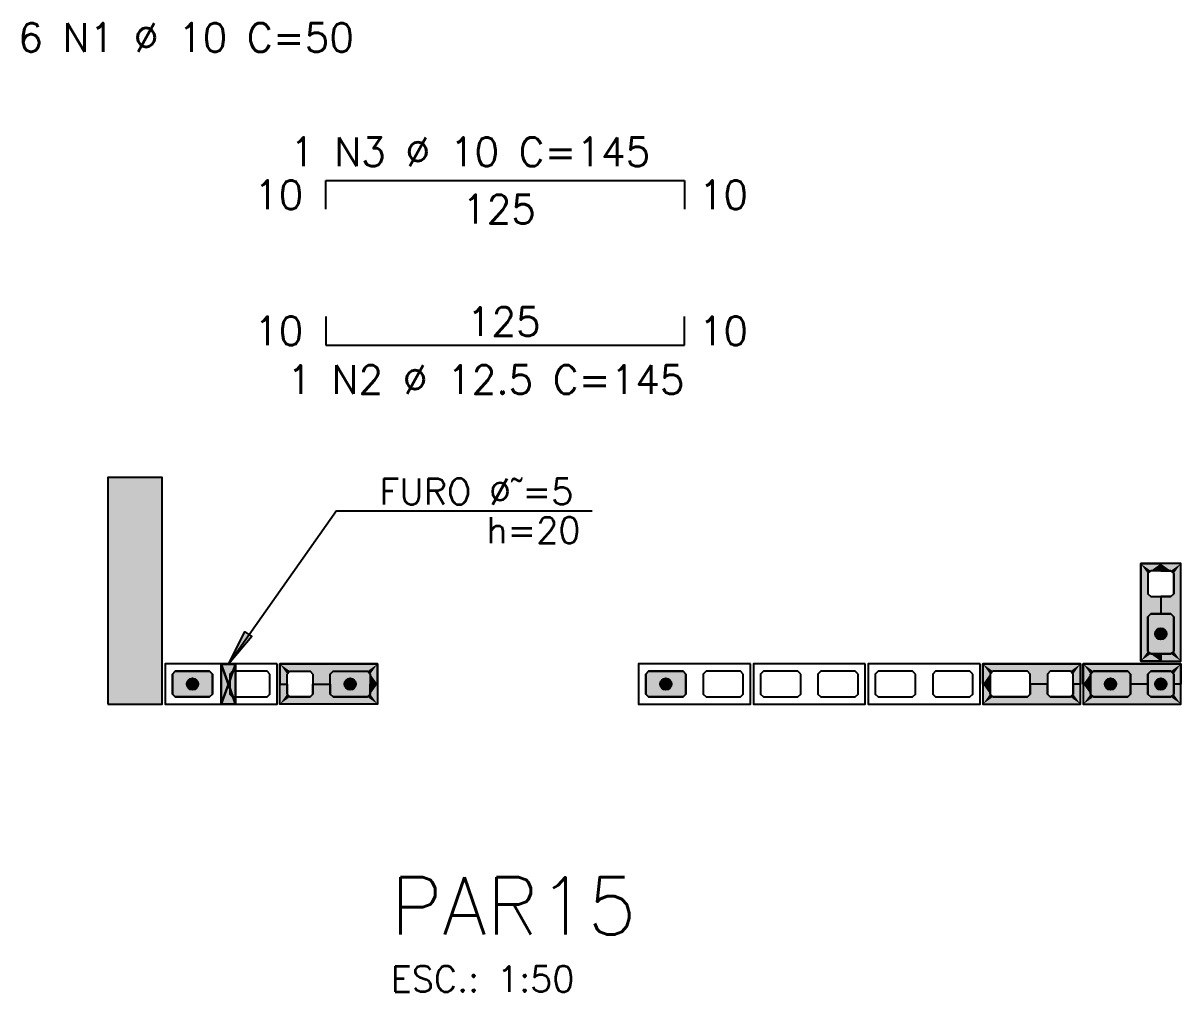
# Model space of a CAD drawing. Extents: x -2 to 121, y -2 to 61.
# Drawn here: x 76.01 to 84.08, y 18.04 to 24.79 of the extents above; entities that cross this region are included whole.
import ezdxf

# ---------------------------------------------------------------- set-up
doc = ezdxf.new("R2010")
doc.units = 0
doc.header["$MEASUREMENT"] = 0
for name, color, linetype in [('PENA_01', 1, 'CONTINUOUS'), ('PENA_02', 2, 'CONTINUOUS'), ('PENA_03', 3, 'CONTINUOUS'), ('PENA_05', 5, 'CONTINUOUS'), ('PENA_06', 6, 'CONTINUOUS'), ('PENA_09', 254, 'CONTINUOUS'), ('PENA_11', 252, 'CONTINUOUS'), ('PENA_21', 100, 'CONTINUOUS')]:
    doc.layers.add(name, color=color, linetype=linetype)
doc.styles.get("Standard").update_dxf_attribs({"font": 'ROMANS.SHX'})

msp = doc.modelspace()

# ---------------------------------------------------------------- linework, layer by layer
at = {"layer": 'PENA_01', "linetype": 'Continuous'}
for points in [[(83.852569, 20.954479), (83.852569, 20.814479), (83.872569, 20.794479), (84.012569, 20.794479), (84.032569, 20.814479), (84.032569, 20.954479), (84.012569, 20.974479), (83.872569, 20.974479), (83.852569, 20.954479)], [(83.852569, 20.654479), (83.852569, 20.414479), (83.872569, 20.394479), (84.012569, 20.394479), (84.032569, 20.414479), (84.032569, 20.654479), (84.012569, 20.674479), (83.872569, 20.674479), (83.852569, 20.654479)], [(77.332569, 20.254479), (77.312569, 20.274479), (77.072569, 20.274479), (77.052569, 20.254479), (77.052569, 20.114479), (77.072569, 20.094479), (77.312569, 20.094479), (77.332569, 20.114479), (77.332569, 20.254479)], [(77.732569, 20.254479), (77.712569, 20.274479), (77.472569, 20.274479), (77.452569, 20.254479), (77.452569, 20.114479), (77.472569, 20.094479), (77.712569, 20.094479), (77.732569, 20.114479), (77.732569, 20.254479)], [(77.872569, 20.274479), (78.012569, 20.274479), (78.032569, 20.254479), (78.032569, 20.114479), (78.012569, 20.094479), (77.872569, 20.094479), (77.852569, 20.114479), (77.852569, 20.254479), (77.872569, 20.274479)], [(78.172569, 20.274479), (78.412569, 20.274479), (78.432569, 20.254479), (78.432569, 20.114479), (78.412569, 20.094479), (78.172569, 20.094479), (78.152569, 20.114479), (78.152569, 20.254479), (78.172569, 20.274479)], [(80.632569, 20.254479), (80.612569, 20.274479), (80.372569, 20.274479), (80.352569, 20.254479), (80.352569, 20.114479), (80.372569, 20.094479), (80.612569, 20.094479), (80.632569, 20.114479), (80.632569, 20.254479)], [(81.032569, 20.254479), (81.012569, 20.274479), (80.772569, 20.274479), (80.752569, 20.254479), (80.752569, 20.114479), (80.772569, 20.094479), (81.012569, 20.094479), (81.032569, 20.114479), (81.032569, 20.254479)], [(81.432569, 20.254479), (81.412569, 20.274479), (81.172569, 20.274479), (81.152569, 20.254479), (81.152569, 20.114479), (81.172569, 20.094479), (81.412569, 20.094479), (81.432569, 20.114479), (81.432569, 20.254479)], [(81.832569, 20.254479), (81.812569, 20.274479), (81.572569, 20.274479), (81.552569, 20.254479), (81.552569, 20.114479), (81.572569, 20.094479), (81.812569, 20.094479), (81.832569, 20.114479), (81.832569, 20.254479)], [(82.232569, 20.254479), (82.212569, 20.274479), (81.972569, 20.274479), (81.952569, 20.254479), (81.952569, 20.114479), (81.972569, 20.094479), (82.212569, 20.094479), (82.232569, 20.114479), (82.232569, 20.254479)], [(82.632569, 20.254479), (82.612569, 20.274479), (82.372569, 20.274479), (82.352569, 20.254479), (82.352569, 20.114479), (82.372569, 20.094479), (82.612569, 20.094479), (82.632569, 20.114479), (82.632569, 20.254479)], [(83.012569, 20.274479), (82.772569, 20.274479), (82.752569, 20.254479), (82.752569, 20.114479), (82.772569, 20.094479), (83.012569, 20.094479), (83.032569, 20.114479), (83.032569, 20.254479), (83.012569, 20.274479)], [(83.312569, 20.274479), (83.172569, 20.274479), (83.152569, 20.254479), (83.152569, 20.114479), (83.172569, 20.094479), (83.312569, 20.094479), (83.332569, 20.114479), (83.332569, 20.254479), (83.312569, 20.274479)], [(83.712569, 20.274479), (83.472569, 20.274479), (83.452569, 20.254479), (83.452569, 20.114479), (83.472569, 20.094479), (83.712569, 20.094479), (83.732569, 20.114479), (83.732569, 20.254479), (83.712569, 20.274479)], [(84.012569, 20.274479), (83.872569, 20.274479), (83.852569, 20.254479), (83.852569, 20.114479), (83.872569, 20.094479), (84.012569, 20.094479), (84.032569, 20.114479), (84.032569, 20.254479), (84.012569, 20.274479)]]:
    msp.add_lwpolyline(points, dxfattribs=at)
at = {"layer": 'PENA_02', "linetype": 'Continuous'}
for points in [[(76.602569, 20.044479), (76.982569, 20.044479), (76.982569, 21.624479), (76.602569, 21.624479), (76.602569, 20.044479)], [(83.802569, 21.024479), (83.802569, 20.344479), (84.082569, 20.344479), (84.082569, 21.024479), (83.802569, 21.024479)], [(77.782569, 20.324479), (77.002569, 20.324479), (77.002569, 20.044479), (77.782569, 20.044479), (77.782569, 20.324479)], [(77.802569, 20.324479), (78.482569, 20.324479), (78.482569, 20.044479), (77.802569, 20.044479), (77.802569, 20.324479)], [(81.082569, 20.324479), (80.302569, 20.324479), (80.302569, 20.044479), (81.082569, 20.044479), (81.082569, 20.324479)], [(81.882569, 20.324479), (81.102569, 20.324479), (81.102569, 20.044479), (81.882569, 20.044479), (81.882569, 20.324479)], [(82.682569, 20.324479), (81.902569, 20.324479), (81.902569, 20.044479), (82.682569, 20.044479), (82.682569, 20.324479)], [(83.382569, 20.324479), (82.702569, 20.324479), (82.702569, 20.044479), (83.382569, 20.044479), (83.382569, 20.324479)], [(84.082569, 20.324479), (83.402569, 20.324479), (83.402569, 20.044479), (84.082569, 20.044479), (84.082569, 20.324479)]]:
    msp.add_lwpolyline(points, dxfattribs=at)
at = {"layer": 'PENA_03', "linetype": 'Continuous'}
for p, q in [((78.196358, 21.392409), (77.442945, 20.32416)), ((78.196358, 21.392409), (79.979117, 21.392409)), ((77.492946, 20.043389), (77.392945, 20.32416)), ((77.492945, 20.32416), (77.392945, 20.04416))]:
    msp.add_line(p, q, dxfattribs=at)
for points in [[(76.602569, 20.044479), (76.982569, 20.044479), (76.982569, 21.624479), (76.602569, 21.624479), (76.602569, 20.044479)], [(84.012569, 20.674479), (84.032569, 20.654479), (84.032569, 20.414479), (84.012569, 20.394479), (83.872569, 20.394479), (83.852569, 20.414479), (83.852569, 20.654479), (83.872569, 20.674479), (84.012569, 20.674479)], [(77.442945, 20.32416), (77.557609, 20.54822), (77.606108, 20.515807), (77.442945, 20.32416)], [(77.332569, 20.114479), (77.312569, 20.094479), (77.072569, 20.094479), (77.052569, 20.114479), (77.052569, 20.254479), (77.072569, 20.274479), (77.312569, 20.274479), (77.332569, 20.254479), (77.332569, 20.114479)], [(77.392945, 20.32416), (77.492945, 20.32416), (77.492946, 20.043389), (77.392946, 20.043389), (77.392945, 20.32416)], [(78.432569, 20.114479), (78.412569, 20.094479), (78.172569, 20.094479), (78.152569, 20.114479), (78.152569, 20.254479), (78.172569, 20.274479), (78.412569, 20.274479), (78.432569, 20.254479), (78.432569, 20.114479)], [(80.632569, 20.114479), (80.612569, 20.094479), (80.372569, 20.094479), (80.352569, 20.114479), (80.352569, 20.254479), (80.372569, 20.274479), (80.612569, 20.274479), (80.632569, 20.254479), (80.632569, 20.114479)], [(83.732569, 20.114479), (83.712569, 20.094479), (83.472569, 20.094479), (83.452569, 20.114479), (83.452569, 20.254479), (83.472569, 20.274479), (83.712569, 20.274479), (83.732569, 20.254479), (83.732569, 20.114479)], [(84.012569, 20.274479), (84.032569, 20.254479), (84.032569, 20.114479), (84.012569, 20.094479), (83.872569, 20.094479), (83.852569, 20.114479), (83.852569, 20.254479), (83.872569, 20.274479), (84.012569, 20.274479)]]:
    msp.add_lwpolyline(points, dxfattribs=at)
for centre in [(83.942569, 20.534479), (77.192569, 20.184479), (78.292569, 20.184479), (80.492569, 20.184479), (83.592569, 20.184479), (83.942569, 20.184479)]:
    msp.add_circle(centre, 0.04, dxfattribs=at)
for points in [[(77.442945, 20.32416), (77.557609, 20.54822), (77.606108, 20.515807)], [(77.442945, 20.32416), (77.606108, 20.515807), (77.442945, 20.32416)], [(83.982569, 20.534479), (83.922569, 20.56912), (83.904981, 20.54816)], [(83.982569, 20.534479), (83.904981, 20.54816), (83.904981, 20.520798)], [(83.982569, 20.534479), (83.904981, 20.520798), (83.922569, 20.499838)], [(83.982569, 20.534479), (83.949515, 20.573871), (83.922569, 20.56912)], [(83.982569, 20.534479), (83.922569, 20.499838), (83.949515, 20.495086)], [(83.982569, 20.534479), (83.973211, 20.56019), (83.949515, 20.573871)], [(83.982569, 20.534479), (83.949515, 20.495086), (83.973211, 20.508767)], [(83.982569, 20.534479), (83.973211, 20.508767), (83.982569, 20.534479)], [(77.232569, 20.184479), (77.172569, 20.21912), (77.154981, 20.19816)], [(77.232569, 20.184479), (77.154981, 20.19816), (77.154981, 20.170798)], [(77.232569, 20.184479), (77.154981, 20.170798), (77.172569, 20.149838)], [(77.232569, 20.184479), (77.199515, 20.223871), (77.172569, 20.21912)], [(77.232569, 20.184479), (77.172569, 20.149838), (77.199515, 20.145086)], [(77.232569, 20.184479), (77.223211, 20.21019), (77.199515, 20.223871)], [(77.232569, 20.184479), (77.199515, 20.145086), (77.223211, 20.158767)], [(77.232569, 20.184479), (77.223211, 20.158767), (77.232569, 20.184479)], [(78.332569, 20.184479), (78.272569, 20.21912), (78.254981, 20.19816)], [(78.332569, 20.184479), (78.254981, 20.19816), (78.254981, 20.170798)], [(78.332569, 20.184479), (78.254981, 20.170798), (78.272569, 20.149838)], [(78.332569, 20.184479), (78.299515, 20.223871), (78.272569, 20.21912)], [(78.332569, 20.184479), (78.272569, 20.149838), (78.299515, 20.145086)], [(78.332569, 20.184479), (78.323211, 20.21019), (78.299515, 20.223871)], [(78.332569, 20.184479), (78.299515, 20.145086), (78.323211, 20.158767)], [(78.332569, 20.184479), (78.323211, 20.158767), (78.332569, 20.184479)], [(80.532569, 20.184479), (80.472569, 20.21912), (80.454981, 20.19816)], [(80.532569, 20.184479), (80.454981, 20.19816), (80.454981, 20.170798)], [(80.532569, 20.184479), (80.454981, 20.170798), (80.472569, 20.149838)], [(80.532569, 20.184479), (80.499515, 20.223871), (80.472569, 20.21912)], [(80.532569, 20.184479), (80.472569, 20.149838), (80.499515, 20.145086)], [(80.532569, 20.184479), (80.523211, 20.21019), (80.499515, 20.223871)], [(80.532569, 20.184479), (80.499515, 20.145086), (80.523211, 20.158767)], [(80.532569, 20.184479), (80.523211, 20.158767), (80.532569, 20.184479)], [(83.632569, 20.184479), (83.572569, 20.21912), (83.554981, 20.19816)], [(83.632569, 20.184479), (83.554981, 20.19816), (83.554981, 20.170798)], [(83.632569, 20.184479), (83.554981, 20.170798), (83.572569, 20.149838)], [(83.632569, 20.184479), (83.599515, 20.223871), (83.572569, 20.21912)], [(83.632569, 20.184479), (83.572569, 20.149838), (83.599515, 20.145086)], [(83.632569, 20.184479), (83.623211, 20.21019), (83.599515, 20.223871)], [(83.632569, 20.184479), (83.599515, 20.145086), (83.623211, 20.158767)], [(83.632569, 20.184479), (83.623211, 20.158767), (83.632569, 20.184479)], [(83.982569, 20.184479), (83.922569, 20.21912), (83.904981, 20.19816)], [(83.982569, 20.184479), (83.904981, 20.19816), (83.904981, 20.170798)], [(83.982569, 20.184479), (83.904981, 20.170798), (83.922569, 20.149838)], [(83.982569, 20.184479), (83.949515, 20.223871), (83.922569, 20.21912)], [(83.982569, 20.184479), (83.922569, 20.149838), (83.949515, 20.145086)], [(83.982569, 20.184479), (83.973211, 20.21019), (83.949515, 20.223871)], [(83.982569, 20.184479), (83.949515, 20.145086), (83.973211, 20.158767)], [(83.982569, 20.184479), (83.973211, 20.158767), (83.982569, 20.184479)]]:
    msp.add_solid(points, dxfattribs=at)
at = {"layer": 'PENA_05', "linetype": 'Continuous'}
for p, q in [((78.122569, 23.497566), (78.122569, 23.697566)), ((78.122569, 23.697566), (80.622569, 23.697566)), ((80.622569, 23.697566), (80.622569, 23.497566)), ((78.122569, 22.747547), (78.122569, 22.547547)), ((80.622569, 22.547547), (80.622569, 22.747547)), ((78.122569, 22.547547), (80.622569, 22.547547))]:
    msp.add_line(p, q, dxfattribs=at)
at = {"layer": 'PENA_09', "linetype": 'Continuous'}
for points in [[(77.442876, 20.183968), (77.392945, 20.32416), (77.392946, 20.044163), (77.442876, 20.183968)], [(77.492945, 20.32416), (77.392945, 20.32416), (77.442876, 20.183968), (77.492945, 20.32416)], [(77.492945, 20.32416), (77.442876, 20.183968), (77.492946, 20.043389), (77.492945, 20.32416)], [(77.492946, 20.043389), (77.442876, 20.183968), (77.392946, 20.044163), (77.392946, 20.043389), (77.492946, 20.043389)]]:
    msp.add_lwpolyline(points, dxfattribs=at)
for points in [[(77.442876, 20.183968), (77.392945, 20.32416), (77.392946, 20.044163)], [(77.492945, 20.32416), (77.392945, 20.32416), (77.442876, 20.183968)], [(77.492945, 20.32416), (77.442876, 20.183968), (77.492945, 20.32416)], [(77.492945, 20.32416), (77.442876, 20.183968), (77.492946, 20.043389)], [(77.492945, 20.32416), (77.492946, 20.043389), (77.492945, 20.32416)], [(77.442876, 20.183968), (77.392946, 20.044163), (77.442876, 20.183968)], [(77.492946, 20.043389), (77.442876, 20.183968), (77.392946, 20.044163)], [(77.492946, 20.043389), (77.392946, 20.044163), (77.392946, 20.044163)], [(77.492946, 20.043389), (77.392946, 20.044163), (77.492946, 20.043389)]]:
    msp.add_solid(points, dxfattribs=at)
at = {"layer": 'PENA_11', "linetype": 'Continuous'}
for points in [[(76.602569, 20.044479), (76.982569, 20.044479), (76.982569, 21.624479)], [(76.602569, 20.044479), (76.982569, 21.624479), (76.602569, 21.624479)], [(76.602569, 20.044479), (76.602569, 21.624479), (76.602569, 20.044479)], [(84.012569, 20.674479), (83.872569, 20.394479), (83.852569, 20.414479)], [(84.012569, 20.674479), (83.852569, 20.414479), (83.852569, 20.654479)], [(84.012569, 20.674479), (83.852569, 20.654479), (83.872569, 20.674479)], [(84.012569, 20.674479), (84.012569, 20.394479), (83.872569, 20.394479)], [(84.012569, 20.674479), (83.872569, 20.674479), (84.012569, 20.674479)], [(84.012569, 20.674479), (84.032569, 20.654479), (84.032569, 20.414479)], [(84.012569, 20.674479), (84.032569, 20.414479), (84.012569, 20.394479)], [(77.332569, 20.114479), (77.052569, 20.254479), (77.072569, 20.274479)], [(77.332569, 20.114479), (77.072569, 20.274479), (77.312569, 20.274479)], [(77.332569, 20.114479), (77.312569, 20.274479), (77.332569, 20.254479)], [(78.432569, 20.114479), (78.152569, 20.254479), (78.172569, 20.274479)], [(78.432569, 20.114479), (78.172569, 20.274479), (78.412569, 20.274479)], [(78.432569, 20.114479), (78.412569, 20.274479), (78.432569, 20.254479)], [(80.632569, 20.114479), (80.352569, 20.254479), (80.372569, 20.274479)], [(80.632569, 20.114479), (80.372569, 20.274479), (80.612569, 20.274479)], [(80.632569, 20.114479), (80.612569, 20.274479), (80.632569, 20.254479)], [(83.732569, 20.114479), (83.452569, 20.254479), (83.472569, 20.274479)], [(83.732569, 20.114479), (83.472569, 20.274479), (83.712569, 20.274479)], [(83.732569, 20.114479), (83.712569, 20.274479), (83.732569, 20.254479)], [(84.012569, 20.274479), (83.872569, 20.094479), (83.852569, 20.114479)], [(84.012569, 20.274479), (83.852569, 20.114479), (83.852569, 20.254479)], [(84.012569, 20.274479), (83.852569, 20.254479), (83.872569, 20.274479)], [(84.012569, 20.274479), (84.012569, 20.094479), (83.872569, 20.094479)], [(84.012569, 20.274479), (83.872569, 20.274479), (84.012569, 20.274479)], [(84.012569, 20.274479), (84.032569, 20.254479), (84.032569, 20.114479)], [(84.012569, 20.274479), (84.032569, 20.114479), (84.012569, 20.094479)], [(77.332569, 20.114479), (77.052569, 20.114479), (77.052569, 20.254479)], [(77.332569, 20.114479), (77.332569, 20.254479), (77.332569, 20.114479)], [(78.432569, 20.114479), (78.152569, 20.114479), (78.152569, 20.254479)], [(78.432569, 20.114479), (78.432569, 20.254479), (78.432569, 20.114479)], [(80.632569, 20.114479), (80.352569, 20.114479), (80.352569, 20.254479)], [(80.632569, 20.114479), (80.632569, 20.254479), (80.632569, 20.114479)], [(83.732569, 20.114479), (83.452569, 20.114479), (83.452569, 20.254479)], [(83.732569, 20.114479), (83.732569, 20.254479), (83.732569, 20.114479)], [(77.332569, 20.114479), (77.072569, 20.094479), (77.052569, 20.114479)], [(77.332569, 20.114479), (77.312569, 20.094479), (77.072569, 20.094479)], [(78.432569, 20.114479), (78.172569, 20.094479), (78.152569, 20.114479)], [(78.432569, 20.114479), (78.412569, 20.094479), (78.172569, 20.094479)], [(80.632569, 20.114479), (80.372569, 20.094479), (80.352569, 20.114479)], [(80.632569, 20.114479), (80.612569, 20.094479), (80.372569, 20.094479)], [(83.732569, 20.114479), (83.472569, 20.094479), (83.452569, 20.114479)], [(83.732569, 20.114479), (83.712569, 20.094479), (83.472569, 20.094479)]]:
    msp.add_solid(points, dxfattribs=at)
at = {"layer": 'PENA_21', "linetype": 'Continuous'}
for points in [[(83.942569, 21.024479), (83.942569, 20.974479), (83.872569, 20.974479), (83.852569, 20.954479), (83.852569, 20.814479), (83.872569, 20.794479), (83.942569, 20.794479), (83.942569, 20.674479), (83.872569, 20.674479), (83.852569, 20.654479), (83.852569, 20.414479), (83.872569, 20.394479), (83.942569, 20.394479), (83.942569, 20.344479), (83.802569, 20.344479), (83.802569, 21.024479), (83.942569, 21.024479)], [(83.942569, 21.024479), (83.942569, 20.974479), (84.012569, 20.974479), (84.032569, 20.954479), (84.032569, 20.814479), (84.012569, 20.794479), (83.942569, 20.794479), (83.942569, 20.674479), (84.012569, 20.674479), (84.032569, 20.654479), (84.032569, 20.414479), (84.012569, 20.394479), (83.942569, 20.394479), (83.942569, 20.344479), (84.082569, 20.344479), (84.082569, 21.024479), (83.942569, 21.024479)], [(77.802569, 20.184479), (77.852569, 20.184479), (77.852569, 20.254479), (77.872569, 20.274479), (78.012569, 20.274479), (78.032569, 20.254479), (78.032569, 20.184479), (78.152569, 20.184479), (78.152569, 20.254479), (78.172569, 20.274479), (78.412569, 20.274479), (78.432569, 20.254479), (78.432569, 20.184479), (78.482569, 20.184479), (78.482569, 20.324479), (77.802569, 20.324479), (77.802569, 20.184479)], [(83.382569, 20.184479), (83.332569, 20.184479), (83.332569, 20.254479), (83.312569, 20.274479), (83.172569, 20.274479), (83.152569, 20.254479), (83.152569, 20.184479), (83.032569, 20.184479), (83.032569, 20.254479), (83.012569, 20.274479), (82.772569, 20.274479), (82.752569, 20.254479), (82.752569, 20.184479), (82.702569, 20.184479), (82.702569, 20.324479), (83.382569, 20.324479), (83.382569, 20.184479)], [(84.082569, 20.184479), (84.032569, 20.184479), (84.032569, 20.254479), (84.012569, 20.274479), (83.872569, 20.274479), (83.852569, 20.254479), (83.852569, 20.184479), (83.732569, 20.184479), (83.732569, 20.254479), (83.712569, 20.274479), (83.472569, 20.274479), (83.452569, 20.254479), (83.452569, 20.184479), (83.402569, 20.184479), (83.402569, 20.324479), (84.082569, 20.324479), (84.082569, 20.184479)], [(77.802569, 20.184479), (77.852569, 20.184479), (77.852569, 20.114479), (77.872569, 20.094479), (78.012569, 20.094479), (78.032569, 20.114479), (78.032569, 20.184479), (78.152569, 20.184479), (78.152569, 20.114479), (78.172569, 20.094479), (78.412569, 20.094479), (78.432569, 20.114479), (78.432569, 20.184479), (78.482569, 20.184479), (78.482569, 20.044479), (77.802569, 20.044479), (77.802569, 20.184479)], [(83.382569, 20.184479), (83.332569, 20.184479), (83.332569, 20.114479), (83.312569, 20.094479), (83.172569, 20.094479), (83.152569, 20.114479), (83.152569, 20.184479), (83.032569, 20.184479), (83.032569, 20.114479), (83.012569, 20.094479), (82.772569, 20.094479), (82.752569, 20.114479), (82.752569, 20.184479), (82.702569, 20.184479), (82.702569, 20.044479), (83.382569, 20.044479), (83.382569, 20.184479)], [(84.082569, 20.184479), (84.032569, 20.184479), (84.032569, 20.114479), (84.012569, 20.094479), (83.872569, 20.094479), (83.852569, 20.114479), (83.852569, 20.184479), (83.732569, 20.184479), (83.732569, 20.114479), (83.712569, 20.094479), (83.472569, 20.094479), (83.452569, 20.114479), (83.452569, 20.184479), (83.402569, 20.184479), (83.402569, 20.044479), (84.082569, 20.044479), (84.082569, 20.184479)]]:
    msp.add_lwpolyline(points, dxfattribs=at)
for points in [[(83.872569, 20.974479), (83.852569, 20.954479), (83.802569, 21.024479)], [(83.872569, 20.974479), (83.802569, 21.024479), (83.942569, 21.024479)], [(83.802569, 21.024479), (83.852569, 20.954479), (83.802569, 20.344479)], [(83.872569, 20.974479), (83.942569, 21.024479), (83.942569, 20.974479)], [(84.082569, 21.024479), (83.942569, 21.024479), (84.012569, 20.974479)], [(84.012569, 20.974479), (83.942569, 21.024479), (83.942569, 20.974479)], [(84.032569, 20.954479), (84.082569, 21.024479), (84.012569, 20.974479)], [(84.082569, 20.344479), (84.082569, 21.024479), (84.032569, 20.954479)], [(83.802569, 20.344479), (83.852569, 20.954479), (83.852569, 20.414479)], [(83.852569, 20.414479), (83.852569, 20.954479), (83.852569, 20.814479)], [(84.032569, 20.814479), (84.082569, 20.344479), (84.032569, 20.954479)], [(83.852569, 20.414479), (83.852569, 20.654479), (83.852569, 20.814479)], [(83.872569, 20.794479), (83.852569, 20.654479), (83.852569, 20.814479)], [(83.872569, 20.794479), (83.872569, 20.674479), (83.852569, 20.654479)], [(83.942569, 20.794479), (83.872569, 20.674479), (83.872569, 20.794479)], [(83.942569, 20.794479), (83.942569, 20.674479), (83.872569, 20.674479)], [(83.942569, 20.794479), (84.012569, 20.674479), (84.012569, 20.794479)], [(83.942569, 20.794479), (83.942569, 20.674479), (84.012569, 20.674479)], [(84.012569, 20.794479), (84.032569, 20.654479), (84.032569, 20.814479)], [(84.012569, 20.674479), (84.032569, 20.654479), (84.012569, 20.794479)], [(84.032569, 20.654479), (84.082569, 20.344479), (84.032569, 20.814479)], [(84.032569, 20.654479), (84.032569, 20.414479), (84.082569, 20.344479)], [(83.872569, 20.394479), (83.802569, 20.344479), (83.852569, 20.414479)], [(83.942569, 20.344479), (83.802569, 20.344479), (83.872569, 20.394479)], [(83.942569, 20.394479), (83.942569, 20.344479), (83.872569, 20.394479)], [(84.012569, 20.394479), (83.942569, 20.394479), (84.082569, 20.344479)], [(83.942569, 20.394479), (83.942569, 20.344479), (84.082569, 20.344479)], [(84.032569, 20.414479), (84.012569, 20.394479), (84.082569, 20.344479)], [(78.482569, 20.324479), (77.802569, 20.324479), (77.872569, 20.274479)], [(77.802569, 20.324479), (77.802569, 20.184479), (77.852569, 20.184479)], [(77.802569, 20.324479), (77.852569, 20.184479), (77.852569, 20.254479)], [(77.802569, 20.324479), (77.852569, 20.254479), (77.872569, 20.274479)], [(78.482569, 20.324479), (77.872569, 20.274479), (78.012569, 20.274479)], [(78.482569, 20.324479), (78.012569, 20.274479), (78.032569, 20.254479)], [(78.482569, 20.324479), (78.032569, 20.254479), (78.172569, 20.274479)], [(78.032569, 20.254479), (78.152569, 20.254479), (78.172569, 20.274479)], [(78.482569, 20.324479), (78.172569, 20.274479), (78.412569, 20.274479)], [(78.482569, 20.324479), (78.412569, 20.274479), (78.432569, 20.254479)], [(78.482569, 20.324479), (78.432569, 20.254479), (78.482569, 20.184479)], [(83.382569, 20.324479), (82.772569, 20.274479), (82.702569, 20.324479)], [(82.772569, 20.274479), (82.752569, 20.254479), (82.702569, 20.324479)], [(82.702569, 20.324479), (82.752569, 20.254479), (82.702569, 20.184479)], [(83.012569, 20.274479), (82.772569, 20.274479), (83.382569, 20.324479)], [(83.032569, 20.254479), (83.012569, 20.274479), (83.382569, 20.324479)], [(83.382569, 20.324479), (83.172569, 20.274479), (83.032569, 20.254479)], [(83.032569, 20.184479), (83.032569, 20.254479), (83.172569, 20.274479)], [(83.032569, 20.184479), (83.172569, 20.274479), (83.152569, 20.254479)], [(83.382569, 20.324479), (83.312569, 20.274479), (83.172569, 20.274479)], [(83.382569, 20.324479), (83.332569, 20.254479), (83.312569, 20.274479)], [(83.382569, 20.324479), (83.382569, 20.184479), (83.332569, 20.184479)], [(83.382569, 20.324479), (83.332569, 20.184479), (83.332569, 20.254479)], [(84.082569, 20.324479), (83.472569, 20.274479), (83.402569, 20.324479)], [(83.472569, 20.274479), (83.452569, 20.254479), (83.402569, 20.324479)], [(83.402569, 20.324479), (83.452569, 20.254479), (83.402569, 20.184479)], [(83.712569, 20.274479), (83.472569, 20.274479), (84.082569, 20.324479)], [(83.732569, 20.254479), (83.712569, 20.274479), (84.082569, 20.324479)], [(84.082569, 20.324479), (83.872569, 20.274479), (83.732569, 20.254479)], [(83.732569, 20.184479), (83.732569, 20.254479), (83.872569, 20.274479)], [(83.732569, 20.184479), (83.872569, 20.274479), (83.852569, 20.254479)], [(84.082569, 20.324479), (84.012569, 20.274479), (83.872569, 20.274479)], [(84.082569, 20.324479), (84.032569, 20.254479), (84.012569, 20.274479)], [(84.082569, 20.324479), (84.082569, 20.184479), (84.032569, 20.184479)], [(84.082569, 20.324479), (84.032569, 20.184479), (84.032569, 20.254479)], [(77.802569, 20.044479), (77.802569, 20.184479), (77.852569, 20.184479)], [(77.802569, 20.044479), (77.852569, 20.184479), (77.852569, 20.114479)], [(78.032569, 20.254479), (78.032569, 20.184479), (78.152569, 20.184479)], [(78.032569, 20.254479), (78.152569, 20.184479), (78.152569, 20.254479)], [(78.032569, 20.114479), (78.032569, 20.184479), (78.152569, 20.184479)], [(78.032569, 20.114479), (78.152569, 20.184479), (78.152569, 20.114479)], [(78.482569, 20.184479), (78.432569, 20.254479), (78.432569, 20.184479)], [(78.482569, 20.044479), (78.432569, 20.114479), (78.482569, 20.184479)], [(78.482569, 20.184479), (78.432569, 20.114479), (78.432569, 20.184479)], [(82.752569, 20.254479), (82.752569, 20.184479), (82.702569, 20.184479)], [(82.702569, 20.044479), (82.752569, 20.114479), (82.702569, 20.184479)], [(82.752569, 20.114479), (82.752569, 20.184479), (82.702569, 20.184479)], [(83.032569, 20.184479), (83.152569, 20.254479), (83.152569, 20.184479)], [(83.032569, 20.184479), (83.032569, 20.114479), (83.172569, 20.094479)], [(83.032569, 20.184479), (83.172569, 20.094479), (83.152569, 20.114479)], [(83.032569, 20.184479), (83.152569, 20.114479), (83.152569, 20.184479)], [(83.382569, 20.044479), (83.382569, 20.184479), (83.332569, 20.184479)], [(83.382569, 20.044479), (83.332569, 20.184479), (83.332569, 20.114479)], [(83.452569, 20.254479), (83.452569, 20.184479), (83.402569, 20.184479)], [(83.402569, 20.044479), (83.452569, 20.114479), (83.402569, 20.184479)], [(83.452569, 20.114479), (83.452569, 20.184479), (83.402569, 20.184479)], [(83.732569, 20.184479), (83.852569, 20.254479), (83.852569, 20.184479)], [(83.732569, 20.184479), (83.732569, 20.114479), (83.872569, 20.094479)], [(83.732569, 20.184479), (83.872569, 20.094479), (83.852569, 20.114479)], [(83.732569, 20.184479), (83.852569, 20.114479), (83.852569, 20.184479)], [(84.082569, 20.044479), (84.082569, 20.184479), (84.032569, 20.184479)], [(84.082569, 20.044479), (84.032569, 20.184479), (84.032569, 20.114479)], [(77.802569, 20.044479), (77.852569, 20.114479), (77.872569, 20.094479)], [(78.482569, 20.044479), (77.802569, 20.044479), (77.872569, 20.094479)], [(78.482569, 20.044479), (77.872569, 20.094479), (78.012569, 20.094479)], [(78.482569, 20.044479), (78.012569, 20.094479), (78.032569, 20.114479)], [(78.482569, 20.044479), (78.032569, 20.114479), (78.172569, 20.094479)], [(78.032569, 20.114479), (78.152569, 20.114479), (78.172569, 20.094479)], [(78.482569, 20.044479), (78.172569, 20.094479), (78.412569, 20.094479)], [(78.482569, 20.044479), (78.412569, 20.094479), (78.432569, 20.114479)], [(82.772569, 20.094479), (82.752569, 20.114479), (82.702569, 20.044479)], [(83.382569, 20.044479), (82.772569, 20.094479), (82.702569, 20.044479)], [(83.012569, 20.094479), (82.772569, 20.094479), (83.382569, 20.044479)], [(83.032569, 20.114479), (83.012569, 20.094479), (83.382569, 20.044479)], [(83.382569, 20.044479), (83.172569, 20.094479), (83.032569, 20.114479)], [(83.382569, 20.044479), (83.312569, 20.094479), (83.172569, 20.094479)], [(83.382569, 20.044479), (83.332569, 20.114479), (83.312569, 20.094479)], [(83.472569, 20.094479), (83.452569, 20.114479), (83.402569, 20.044479)], [(84.082569, 20.044479), (83.472569, 20.094479), (83.402569, 20.044479)], [(83.712569, 20.094479), (83.472569, 20.094479), (84.082569, 20.044479)], [(83.732569, 20.114479), (83.712569, 20.094479), (84.082569, 20.044479)], [(84.082569, 20.044479), (83.872569, 20.094479), (83.732569, 20.114479)], [(84.082569, 20.044479), (84.012569, 20.094479), (83.872569, 20.094479)], [(84.082569, 20.044479), (84.032569, 20.114479), (84.012569, 20.094479)]]:
    msp.add_solid(points, dxfattribs=at)

# ---------------------------------------------------------------- texts
at = {"layer": 'PENA_03', "linetype": 'Continuous'}
for s, height, p in [('6 N1 %%c 10 C=50', 0.2, (75.978229, 24.59458)), ('1 N3 %%c 10 C=145', 0.2, (77.872569, 23.797566)), ('10', 0.2, (77.622569, 23.497566)), ('10', 0.2, (80.722569, 23.497566)), ('125', 0.2, (79.072569, 23.397566)), ('125', 0.2, (79.105632, 22.612537)), ('10', 0.2, (77.622569, 22.547547)), ('10', 0.2, (80.722569, 22.547547)), ('1 N2 %%c 12.5 C=145', 0.2, (77.853516, 22.207868)), ('FURO %%c˜=5', 0.18, (78.496404, 21.437936)), ('h=20', 0.18, (79.241676, 21.168271)), ('ESC.: 1:50', 0.18, (78.574929, 18.037434))]:
    msp.add_text(s, height=height, dxfattribs=at).set_placement(p)
at = {"layer": 'PENA_06', "linetype": 'Continuous'}
msp.add_text('PAR15', height=0.4, dxfattribs=at).set_placement((78.574929, 18.437434))

doc.saveas('drawing.dxf')
